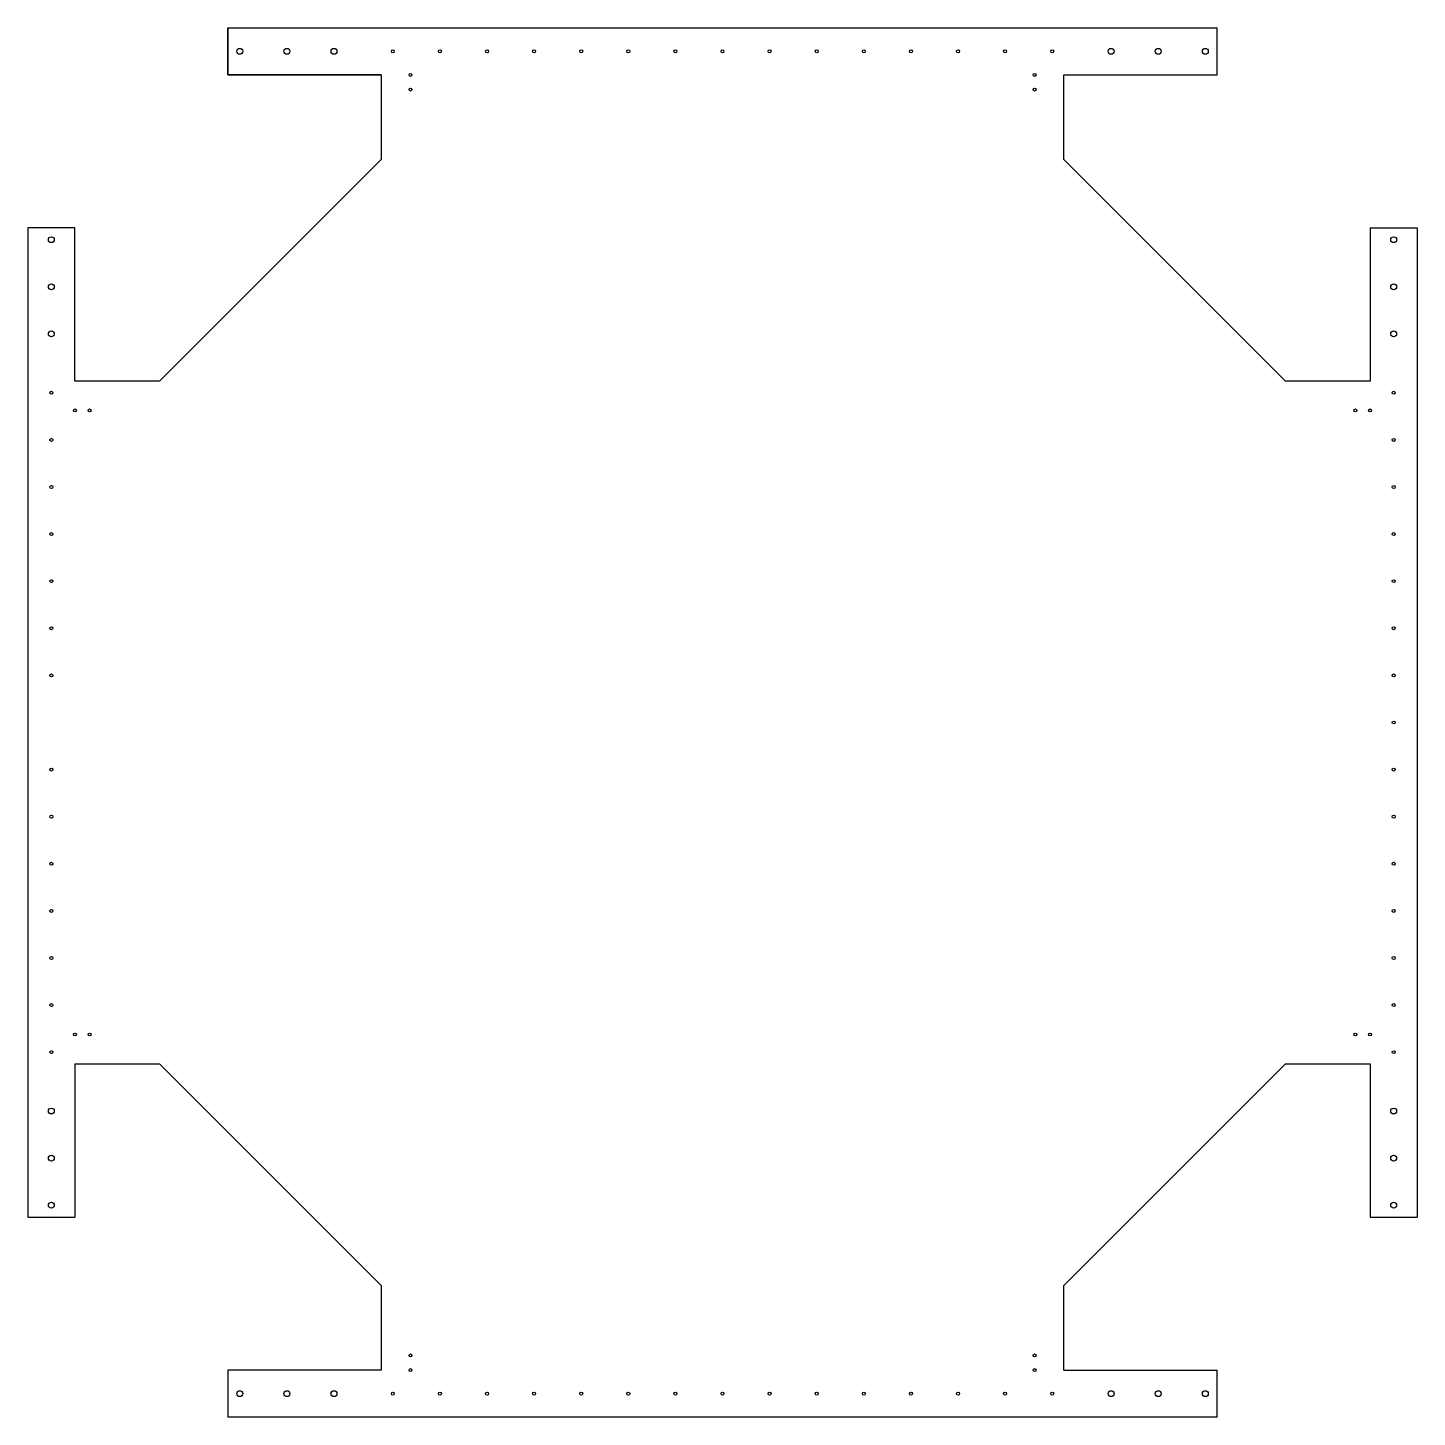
# Model space of a CAD drawing. Header units: inches. Extents: x 2.5 to 32, y 2 to 31.5.
import ezdxf

# ---------------------------------------------------------------- set-up
doc = ezdxf.new("R2010")
doc.units = ezdxf.units.IN
doc.header["$MEASUREMENT"] = 0
doc.layers.get('0').update_dxf_attribs({"lineweight": 25})
doc.layers.add('Sketch Geometry (ANSI)', color=7, linetype='Continuous', lineweight=25)

msp = doc.modelspace()

# ---------------------------------------------------------------- linework, layer by layer
for p, q in [((6.78, 31.51), (6.78, 30.51)), ((6.78, 31.51), (27.78, 31.51)), ((6.78, 30.51), (6.78, 31.51)), ((6.78, 30.51), (6.78, 31.51)), ((27.78, 30.51), (27.78, 31.51)), ((27.78, 30.51), (27.78, 31.51)), ((10.03, 30.51), (10.03, 28.714)), ((24.53, 28.714), (24.53, 30.51)), ((10.03, 28.714), (5.325, 24.01)), ((29.234, 24.01), (24.53, 28.714)), ((3.53, 27.26), (2.53, 27.26)), ((2.53, 27.26), (2.53, 6.26)), ((31.03, 27.26), (32.03, 27.26)), ((32.03, 27.26), (32.03, 6.26)), ((31.03, 24.01), (29.234, 24.01)), ((3.53, 9.51), (5.325, 9.51)), ((5.325, 9.51), (10.03, 4.805)), ((24.53, 4.805), (29.234, 9.51)), ((29.234, 9.51), (31.03, 9.51)), ((2.53, 6.26), (3.53, 6.26)), ((31.03, 6.26), (32.03, 6.26)), ((6.78, 3.01), (6.78, 2.01)), ((10.03, 3.01), (6.78, 3.01)), ((27.78, 2.01), (27.78, 3.01)), ((27.78, 2.01), (6.78, 2.01))]:
    msp.add_line(p, q)
for centre, radius in [((7.03, 31.01), 0.0625), ((8.03, 31.01), 0.0625), ((9.03, 31.01), 0.0625), ((10.28, 31.01), 0.0313), ((11.28, 31.01), 0.0313), ((12.28, 31.01), 0.0313), ((13.28, 31.01), 0.0313), ((14.28, 31.01), 0.0313), ((15.28, 31.01), 0.0313), ((16.28, 31.01), 0.0313), ((17.28, 31.01), 0.0313), ((18.28, 31.01), 0.0313), ((19.28, 31.01), 0.0313), ((20.28, 31.01), 0.0313), ((21.28, 31.01), 0.0313), ((22.28, 31.01), 0.0313), ((23.28, 31.01), 0.0313), ((24.28, 31.01), 0.0313), ((25.53, 31.01), 0.0625), ((26.53, 31.01), 0.0625), ((27.53, 31.01), 0.0625), ((10.655, 30.51), 0.0313), ((23.905, 30.51), 0.0312), ((10.655, 30.197), 0.031), ((23.905, 30.197), 0.031), ((31.53, 27.01), 0.0625), ((31.53, 26.01), 0.0625), ((31.53, 25.01), 0.0625), ((3.03, 23.76), 0.0312), ((31.53, 23.76), 0.0312), ((3.53, 23.385), 0.0313), ((3.842, 23.385), 0.031), ((30.717, 23.385), 0.031), ((31.03, 23.385), 0.0313), ((3.03, 22.76), 0.0312), ((31.53, 22.76), 0.0312), ((3.03, 21.76), 0.0312), ((31.53, 21.76), 0.0312), ((3.03, 20.76), 0.0312), ((31.53, 20.76), 0.0312), ((3.03, 19.76), 0.0312), ((31.53, 19.76), 0.0312), ((3.03, 18.76), 0.0312), ((31.53, 18.76), 0.0312), ((3.03, 17.76), 0.0312), ((31.53, 17.76), 0.0312), ((31.53, 16.76), 0.0312), ((31.53, 16.76), 0.0312), ((3.03, 15.76), 0.0312), ((31.53, 15.76), 0.0312), ((3.03, 14.76), 0.0312), ((31.53, 14.76), 0.0312), ((3.03, 13.76), 0.0312), ((31.53, 13.76), 0.0312), ((3.03, 12.76), 0.0312), ((31.53, 12.76), 0.0312), ((3.03, 11.76), 0.0312), ((31.53, 11.76), 0.0312), ((3.03, 10.76), 0.0312), ((31.53, 10.76), 0.0312), ((3.53, 10.135), 0.0312), ((3.842, 10.135), 0.031), ((30.717, 10.135), 0.031), ((31.03, 10.135), 0.0312), ((3.03, 9.76), 0.0312), ((31.53, 9.76), 0.0312), ((31.53, 8.51), 0.0625), ((31.53, 7.51), 0.0625), ((31.53, 6.51), 0.0625), ((10.655, 3.322), 0.031), ((23.905, 3.322), 0.031), ((10.655, 3.01), 0.0313), ((23.905, 3.01), 0.0312), ((10.28, 2.51), 0.0313), ((11.28, 2.51), 0.0313), ((12.28, 2.51), 0.0313), ((13.28, 2.51), 0.0313), ((14.28, 2.51), 0.0313), ((15.28, 2.51), 0.0313), ((16.28, 2.51), 0.0313), ((17.28, 2.51), 0.0313), ((18.28, 2.51), 0.0313), ((19.28, 2.51), 0.0313), ((20.28, 2.51), 0.0313), ((21.28, 2.51), 0.0313), ((22.28, 2.51), 0.0313), ((23.28, 2.51), 0.0313), ((24.28, 2.51), 0.0313), ((26.53, 2.51), 0.0625), ((27.53, 2.51), 0.0625)]:
    msp.add_circle(centre, radius)
at = {"layer": 'Sketch Geometry (ANSI)'}
for p, q in [((6.78, 30.51), (10.03, 30.51)), ((10.03, 30.51), (6.78, 30.51)), ((6.78, 30.51), (10.03, 30.51)), ((24.53, 30.51), (27.78, 30.51)), ((24.53, 30.51), (27.78, 30.51)), ((3.53, 24.01), (3.53, 27.26)), ((31.03, 27.26), (31.03, 24.01)), ((5.325, 24.01), (3.53, 24.01)), ((3.53, 9.51), (3.53, 6.26)), ((3.53, 9.51), (5.325, 9.51)), ((31.03, 9.51), (31.03, 6.26)), ((10.03, 4.805), (10.03, 3.01)), ((24.53, 3.01), (24.53, 4.805)), ((24.53, 3.01), (27.78, 3.01))]:
    msp.add_line(p, q, dxfattribs=at)
for centre in [(3.03, 27.01), (3.03, 26.01), (3.03, 25.01), (3.03, 8.51), (3.03, 7.51), (3.03, 6.51), (7.03, 2.51), (8.03, 2.51), (9.03, 2.51), (25.53, 2.51)]:
    msp.add_circle(centre, 0.0625, dxfattribs=at)

doc.saveas('drawing.dxf')
